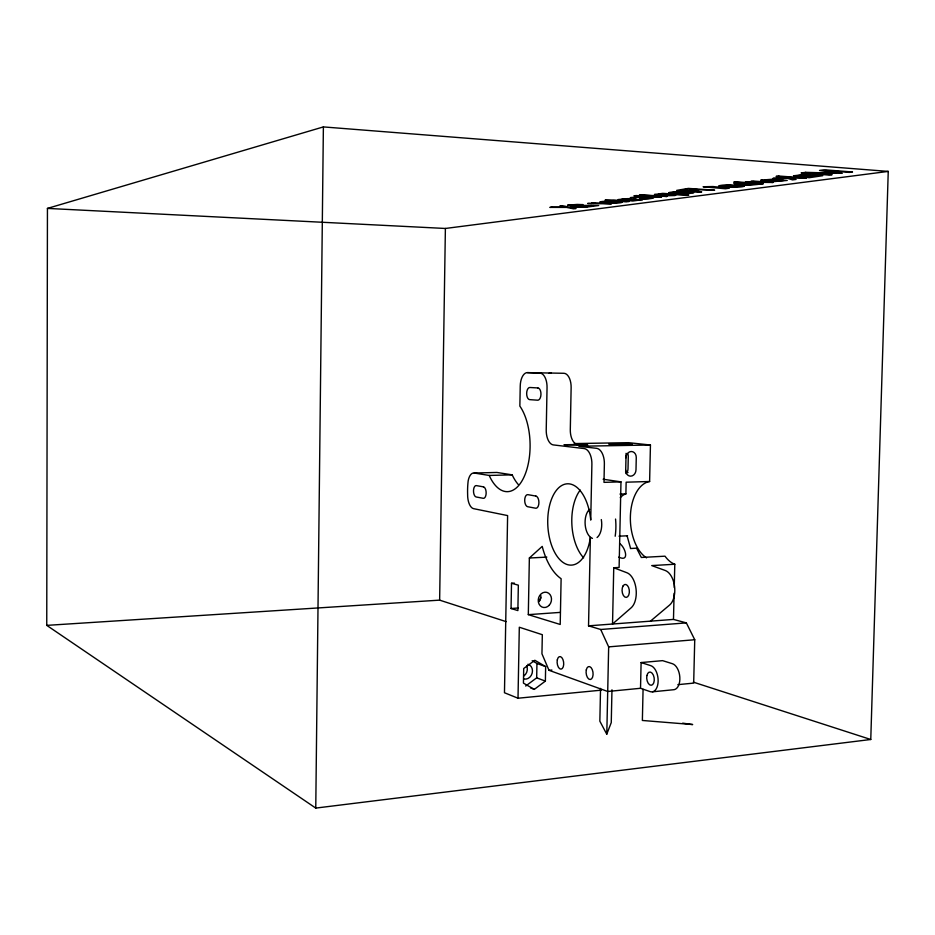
<?xml version="1.0" encoding="UTF-8"?>
<svg xmlns="http://www.w3.org/2000/svg" width="935" height="935" viewBox="0 0 935 935"><rect width="100%" height="100%" fill="white"/><g stroke="black" fill="none" stroke-linecap="round" stroke-linejoin="round"><path stroke-width="1.4" d="M46.75 625.375L47.44 208.411L323.381 126.915L888.25 171.409L870.765 739.491L315.761 808.085L46.75 625.375L439.637 600.141L506.174 621.646M315.761 808.085L323.381 126.915M439.637 600.141L445.387 228.467L888.25 171.409M511.503 583.265L518.341 585.17L517.873 610.59L511.048 608.498L511.503 583.265L514.32 583.101M601.345 690.159L518.013 698.223L519.311 627.233L542.323 634.701L541.949 653.799L548.997 670.301L607.715 691.479L640.522 688.289L650.187 691.631A13.3 7.468 82.7 0 0 658.135 681.194A13.3 7.468 82.7 0 0 650.783 665.662L641.106 662.553L640.522 688.289M528.31 614.657L529.362 558.02L542.218 546.391A57.923 30.75 87.1 0 0 561.117 578.718L560.205 624.463L528.31 614.657L560.264 612.39M525.68 686.033L536.678 677.84L536.947 663.476L532.179 660.683M545.374 681.101L545.654 666.597L534.855 660.274L523.705 668.513L523.436 683.123L534.306 689.375L545.374 681.101L536.678 677.84M677.852 684.654L693.676 683.111L694.74 639.739L686.348 622.885L600.702 629.489L588.536 625.842L590.371 537.415A40.719 21.61 87.1 0 1 556.547 555.495A40.719 21.61 87.1 0 1 557.938 488.537A40.719 21.61 87.1 0 1 590.733 520.082L591.89 464.274A14.691 7.947 88.5 0 0 584.176 448.555L553.356 444.92A14.235 7.468 89.3 0 1 546.227 429.96L547.045 387.593A14.037 7.246 -89.7 0 0 539.998 373.147L527.48 372.621A13.85 7.059 -89.7 0 0 520.234 386.073L519.86 406.117A47.276 23.539 89 0 1 524.336 476.301A47.276 23.539 89 0 1 489.204 475.447L474.197 473.028A13.02 6.229 88.2 0 0 468.154 480.976A44.892 21.867 88 0 0 467.629 494.557A13.008 6.229 88 0 0 473.601 508.663L507.611 515.582L504.468 692.741L518.013 698.223M600.539 688.394L599.849 721.189L606.792 734.255M600.702 629.489L608.662 646.868L606.792 734.104L611.256 722.603L611.969 689.796M613.746 567.755L612.53 624.019L631.195 607.762A18.63 10.379 85.1 0 0 636.034 588.863A18.63 10.379 85.1 0 0 626.953 572.758L613.746 567.755L619.11 567.452L620.98 481.864L603.133 479.246M626.076 453.323L625.655 472.198L628.028 472.526M620.279 497.665A28.389 16.024 86.8 0 1 625.889 493.89L626.146 482.191L649.615 481.502L650.444 445.013L628.577 442.676L574.3 443.576M643.07 689.305L642.368 720.464L692.671 724.555L682.655 723.152M686.348 622.885L673.481 619.414L674.1 593.281M674.24 587.484L674.789 564.249A36.079 21.318 86.4 0 1 665.019 556.185L641.34 557.47L636.56 548.167L630.529 548.518M538.922 601.602L540.874 597.734M650.444 621.156L669.589 605.05A18.396 10.647 84.8 0 0 674.556 586.374A18.396 10.647 84.8 0 0 665.253 570.49L651.718 565.582L674.789 564.249M627.163 536.094L630.599 548.471M652.548 691.806L674.205 689.668A13.207 7.574 82.4 0 0 679.815 677.069A13.207 7.574 82.4 0 0 672.417 663.71L662.611 660.648L641.106 662.553M548.997 670.301L551.895 670.044M608.662 646.868L694.74 639.739M588.536 625.842L673.481 619.414M511.048 608.498L518.107 608.019M529.362 558.02L546.823 557.108M619.04 536.176L627.56 535.778M619.963 494.089L625.889 493.89M620.98 481.864L603.987 482.355L604.372 463.982A14.633 8.018 88.5 0 0 596.588 448.321L578.858 446.264L650.444 445.013M489.204 475.447L512.193 474.851A46.937 23.983 89 0 0 518.352 484.587M474.197 473.028L496.894 472.455L512.193 474.851M527.48 372.621L563.969 373.287A13.931 7.386 -89.7 0 1 571.133 387.628L570.303 429.668A14.118 7.597 89.3 0 0 577.549 444.511L575.037 444.23M47.44 208.411L445.387 228.467M693.326 682.141L870.765 739.491M536.947 663.476L545.654 666.597M530.612 687.938L534.306 689.375M618.736 557.096C630.096 562.66 625.235 547.01 619.636 543.586M583.615 557.844A40.404 21.996 87 0 1 580.226 490.057M615.557 519.054A40.404 21.996 87 0 1 615.183 536.246M592.439 538.373A15.264 8.298 87 0 1 585.205 525.038A15.264 8.298 87 0 1 589.634 509.365M601.31 519.568A15.264 8.298 87 0 1 597.068 537.52M540.851 595.595A7.667 6.51 -75.7 0 1 539.331 601.252M527.924 664.271A7.609 6.416 -72.4 0 1 532.167 673.177A7.609 6.416 -72.4 0 1 523.974 678.974M526.615 665.662A7.574 6.393 -72.3 0 1 523.845 675.982M646.529 557.868A39.621 22.884 86.8 0 1 630.412 515.594A39.621 22.884 86.8 0 1 649.615 481.502M625.982 473.624A6.124 5.119 -82.5 0 0 628.016 468.809L628.285 456.607A6.124 5.119 -83 0 0 627.841 453.966M548.997 373.345A13.744 7.188 -89.7 0 1 551.229 372.773M625.947 457.788A6.183 5.143 -83 0 1 631.242 451.511A6.183 5.143 -83 0 1 636.267 457.566L635.999 469.861A6.171 5.143 -82.5 0 1 630.704 476.16A6.171 5.143 -82.5 0 1 625.679 470.13M618.631 202.287L612.519 202.872L602.444 202.065L608.358 201.563L618.631 202.287M633.965 197.752L635.917 198.22C612.437 197.11 671.178 196.315 648.107 198.898A7.644 0.701 0 0 1 643.303 198.968L639.54 198.851C665.463 197.975 640.639 196.817 633.965 197.752M793.534 175.78L809.161 177.72L822.742 175.698L815.659 175.02L797.789 175.686L810.365 174.623L804.825 174.459L793.534 175.78M680.89 190.167L687.891 190.717L697.826 189.583L688.826 188.975L680.89 190.167M692.952 190.927L701.706 191.897L698.527 192.318L676.613 190.401L688.37 188.402L714.644 190.191L700.783 189.782L692.952 190.927M668.946 192.61L675.689 193.685L685.671 192.353L689.516 192.902L678.366 193.826C714.013 193.101 677.349 190.331 668.946 192.61M764.772 180.139L767.81 180.829L776.775 179.625L764.772 180.139M738.077 183.727L747.416 184.744L755.819 184.125L747.322 183.178L738.077 183.727M740.216 186.159L732.76 186.883L722.065 185.901L729.242 185.27L740.216 186.159M622.044 202.276C620.711 203.935 590.768 203.082 602.245 201.481A8.906 0.806 0.1 0 1 607.656 201.247L622.044 202.276M654.5 194.492L665.743 195.766L674.871 195.544L677.069 194.737L688.814 195.064L662.775 193.358L654.5 194.492M760.996 180.128L767.693 181.39L779.51 179.812L783.355 180.455L770.533 181.542L773.654 181.624L787.247 180.432L774.367 179.076L760.996 180.128M567.767 205.151L574.581 206.027L593.748 205.63L585.497 206.717L588.279 206.88L598.692 205.513L571.32 205.338L583.031 204.636L577.222 204.426L567.767 205.151M638.85 199.669L626.917 199.985L638.85 199.669M629.126 201.422L626.263 201.867L605.015 200.172L613.792 199.985L629.126 201.422M734.139 183.681C742.238 186.614 755.515 184.698 763.334 183.751L736.242 181.822L733.73 182.173L743.57 182.874L734.139 183.681M744.096 186.135C742.729 188.204 707.07 187.07 722.369 185.177A10.121 0.993 -0.4 0 1 728.716 184.873L744.096 186.135M642.509 199.669L632.796 201.025L618.023 199.564L627.864 198.617L631.137 198.746L621.506 199.506L642.509 199.669M728.926 188.227L725.431 188.765L703.097 186.755L712.984 186.532L728.926 188.227M658.357 194.445L665.989 195.392L674.719 194.912L658.357 194.445M818.3 175.862L803.597 176.318L818.3 175.862M672.826 192.481L675.514 193.206L683.088 192.189L672.826 192.481M591.072 203.62L587.648 203.468L594.835 203.164L591.738 202.977L593.585 202.72L611.49 203.818L591.072 203.62M749.274 182.243L745.405 182.056L754.288 181.635L750.863 181.39L753.376 181.051L773.116 182.465L749.274 182.243M552.234 207.067L549.85 207.395L566.575 207.406L573.564 208.832L576.077 208.493L570.303 207.371L586.864 207.067L569.099 207.067L562.356 205.677L559.808 206.027L565.231 207.091L552.234 207.067M636.092 195.567L633.918 195.871L639.657 195.801L636.092 195.567M641.503 194.831L639.33 195.123L667.017 196.479L641.503 194.831M778.738 176.025L776.062 176.388L792.132 177.58L772.941 178.386L786.744 178.094L792.529 179.894L796.082 179.427L791.209 178.001L806.356 178.071L778.738 176.025M805.678 172.332L801.12 172.963L829.041 175.079L832.138 174.67L808.518 172.881L842.271 173.326L825.628 170.556L849.284 172.402L852.51 171.97L824.273 169.784L819.516 170.439L836.311 173.22L805.678 172.332M643.116 196.023L640.931 196.315L661.524 197.203L643.116 196.023M582.049 444.441L563.992 444.744L587.788 445.095L582.049 444.441M626.286 443.681L608.743 443.985L632.212 444.324L626.286 443.681M537.905 387.955L529.865 387.487A6.077 3.109 -89.9 0 0 526.662 393.366A6.077 3.109 -89.9 0 0 529.642 399.631L537.683 400.203A6.124 3.156 -89.9 0 0 540.968 394.278A6.124 3.156 -89.9 0 0 537.905 387.955M483.453 486.854L476.336 485.604A5.715 2.735 88.1 0 0 473.507 490.781A5.715 2.735 88.1 0 0 476.149 496.964L483.255 498.308A5.762 2.782 88.1 0 0 486.153 493.096A5.762 2.782 88.1 0 0 483.453 486.854M535.884 496.064L527.878 494.662A6.054 3.074 87.8 0 0 524.699 500.12A6.054 3.074 87.8 0 0 527.656 506.712L535.65 508.219A6.113 3.132 87.7 0 0 538.911 502.714A6.113 3.132 87.7 0 0 535.884 496.064M586.28 669.939A6.533 3.459 83.5 0 0 590.23 679.511A6.533 3.459 83.5 0 0 592.264 669.589A6.533 3.459 83.5 0 0 586.28 669.939M549.336 605.12A7.749 6.568 -75.8 0 0 546.893 592.381A7.749 6.568 -75.8 0 0 538.373 602.082A7.749 6.568 -75.8 0 0 549.336 605.12M646.915 675.514A6.65 3.728 82.7 0 0 651.181 685.262A6.65 3.728 82.7 0 0 653.39 675.187A6.65 3.728 82.7 0 0 646.915 675.514M623.142 585.824A6.522 3.635 85.1 0 0 624.755 596.962A6.522 3.635 85.1 0 0 629.255 589.915A6.522 3.635 85.1 0 0 623.142 585.824M557.295 659.9A6.323 3.261 84 0 0 561.012 669.144A6.323 3.261 84 0 0 562.928 659.502A6.323 3.261 84 0 0 557.295 659.9"/></g></svg>
